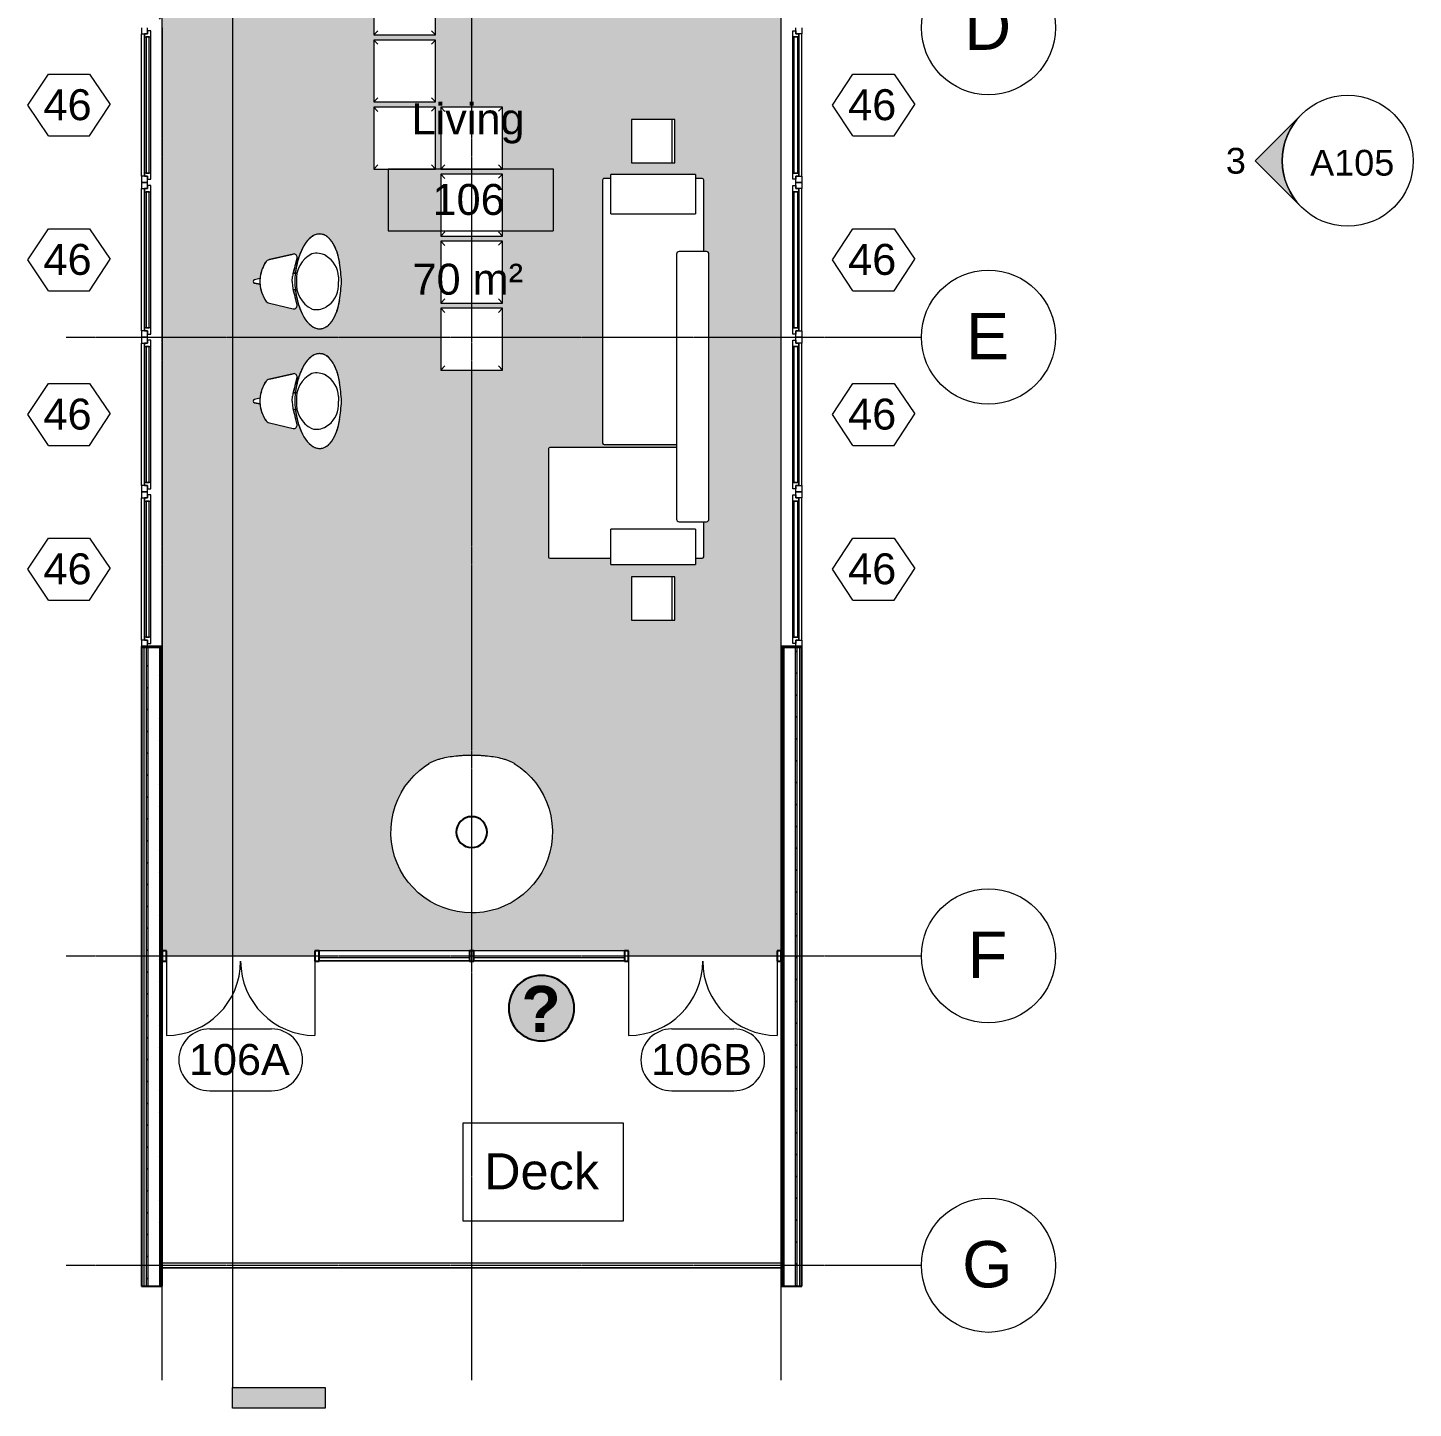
# Model space of a CAD drawing. Header units: millimetres. Extents: x -14653 to 23951, y -19588 to 11008.
# Drawn here: x 5757 to 19190, y -19588 to -6202 of the extents above; entities that cross this region are included whole.
import ezdxf

# ---------------------------------------------------------------- set-up
doc = ezdxf.new("R2010")
doc.units = ezdxf.units.MM
doc.linetypes.add('Grid Line', pattern=[22.225, 12.7, -3.175, 3.175, -3.175])
for name, color, linetype, lineweight in [('A-ANNO-NOTE', 131, 'Continuous', 9), ('A-AREA-IDEN', 2, 'Continuous', 9), ('A-AREA-PATT', 32, 'Continuous', 9), ('A-DOOR', 31, 'Continuous', 9), ('A-DOOR-IDEN', 31, 'Continuous', 9), ('A-FLOR', 192, 'Continuous', 9), ('A-FLOR-HRAL', 11, 'Continuous', 9), ('A-GENM', 13, 'Continuous', 9), ('A-GLAZ', 151, 'Continuous', 9), ('A-GLAZ-CURT', 52, 'Continuous', 9), ('A-GLAZ-CWMG', 51, 'Continuous', 9), ('A-GLAZ-IDEN', 152, 'Continuous', 9), ('A-WALL', 113, 'Continuous', 9), ('A-WALL-PATT', 111, 'Continuous', 25), ('G-ANNO-SYMB', 111, 'Continuous', 9), ('G-ANNO-TEXT', 231, 'Continuous', 9), ('I-FURN', 30, 'Continuous', 9), ('S-GRID', 1, 'Continuous', 9), ('S-GRID-IDEN', 1, 'Continuous', 9)]:
    doc.layers.add(name, color=color, linetype=linetype, lineweight=lineweight)
doc.styles.add('Arial', font='arial.ttf', dxfattribs={"height": 250})
doc.styles.add('Arial_1', font='arial.ttf', dxfattribs={"height": 450})
doc.styles.add('Arial_4', font='arial.ttf', dxfattribs={"height": 300})
doc.styles.add('Arial_5', font='arial.ttf', dxfattribs={"height": 350})
doc.styles.add('Arial_B', font='arialbd.ttf', dxfattribs={"height": 4.464844})
pattern_1 = [(45, (0, 0), (-106.066, 106.066), [])]

# ---------------------------------------------------------------- blocks, each defined once
blk = doc.blocks.new('顶部扶栏类型 - 顶部扶栏_内部_-566601-Level 1')
at = {"layer": 'A-FLOR-HRAL'}
for p, q in [((7062, -18177), (13062, -18177)), ((13062, -18227), (7062, -18227))]:
    blk.add_line(p, q, dxfattribs=at)
blk = doc.blocks.new('顶部扶栏类型 - 顶部扶栏_内部_-V2-Level 1')
at = {"layer": 'A-FLOR-HRAL'}
for p, q in [((7062, -18177), (13062, -18177)), ((7062, -18227), (13062, -18227))]:
    blk.add_line(p, q, dxfattribs=at)
blk = doc.blocks.new('fire place hang - fire place hang-785282-Level 1')
at = {"layer": 'A-GENM', "flags": 128}
for points in [[(0, -783), (-71, -780), (-141, -770), (-210, -754), (-277, -732), (-342, -704), (-404, -671), (-463, -631), (-518, -587), (-569, -538), (-615, -484), (-657, -427), (-692, -366), (-723, -302), (-747, -235), (-765, -167), (-777, -97), (-783, -27), (-782, 44), (-775, 114), (-761, 184), (-741, 252), (-716, 318), (-684, 381), (-647, 441), (-604, 498), (-557, 550), (-505, 598), (-449, 642), (-412, 666)], [(412, 666), (471, 626), (525, 581), (576, 531), (621, 477), (662, 419), (697, 357), (726, 293), (750, 226), (767, 158), (778, 88), (783, 17), (781, -54), (773, -124), (759, -193), (738, -261), (712, -327), (679, -390), (641, -449), (598, -505), (550, -557), (498, -605), (441, -647), (381, -684), (317, -716), (252, -742), (184, -761), (114, -775), (44, -782), (0, -783)]]:
    blk.add_lwpolyline(points, dxfattribs=at)
at = {"layer": 'A-GENM', "lineweight": 25}
for start, end in [(90, 270), (270, 90)]:
    blk.add_arc((0, 0), 150, start, end, dxfattribs=at)
at = {"layer": 'A-GENM'}
for points in [[(0, 744), (-13, 744), (-38, 744), (-76, 743), (-115, 740), (-166, 735), (-228, 727), (-288, 714), (-334, 701), (-366, 689), (-396, 676), (-413, 666), (-421, 660)], [(421, 660), (413, 666), (396, 676), (366, 689), (334, 701), (288, 714), (228, 727), (166, 735), (115, 740), (76, 743), (38, 744), (13, 744), (0, 744)]]:
    blk.add_open_spline(points, degree=3, knots=[0, 0, 0, 0, 0.083333, 0.166667, 0.25, 0.333333, 0.5, 0.666667, 0.75, 0.833333, 0.916667, 1, 1, 1, 1], dxfattribs=at)
blk = doc.blocks.new('Curtain Wall Dbl Glass - Curtain Wall Dbl Glass-910875-Level 1')
at = {"layer": 'A-DOOR', "lineweight": 18}
for p, q in [((-720, -50.8), (-720, -770.8)), ((720, -50.8), (720, -770.8))]:
    blk.add_line(p, q, dxfattribs=at)
at = {"layer": 'A-DOOR'}
for centre, start, end in [((-720, -50.8), 270, 0), ((720, -50.8), 180, 270)]:
    blk.add_arc(centre, 720, start, end, dxfattribs=at)
blk = doc.blocks.new('System Panel - Glazed-909764-Level 1')
at = {"layer": 'A-GLAZ-CURT', "lineweight": 18}
for p, q in [((730, -19.05), (-730, -19.05)), ((-730, -19.05), (-730, -44.45)), ((-730, -44.45), (730, -44.45)), ((730, -44.45), (730, -19.05))]:
    blk.add_line(p, q, dxfattribs=at)
blk = doc.blocks.new('Rectangular Mullion - 64 x 128 rectangular-485517-Level 1')
at = {"layer": 'A-GLAZ-CWMG'}
for p, q in [((10042, -15152), (8582, -15152)), ((10042, -15252), (8582, -15252))]:
    blk.add_line(p, q, dxfattribs=at)
blk = doc.blocks.new('Rectangular Mullion - 64 x 128 rectangular-910882-Level 1')
at = {"layer": 'A-GLAZ-CWMG', "lineweight": 25}
for p, q in [((-40, 50), (0, 50)), ((-40, -50), (-40, 50)), ((0, 50), (0, -50)), ((0, -50), (-40, -50))]:
    blk.add_line(p, q, dxfattribs=at)
blk = doc.blocks.new('Rectangular Mullion - 64 x 128 rectangular-909760-Level 1')
at = {"layer": 'A-GLAZ-CWMG', "lineweight": 25}
for p, q in [((-20, 50), (20, 50)), ((-20, -50), (-20, 50)), ((20, 50), (20, -50)), ((20, -50), (-20, -50))]:
    blk.add_line(p, q, dxfattribs=at)
blk = doc.blocks.new('Seating - Artemis - Lounge chair - Seating - Artemis - Lounge chair-735724-Level 1')
at = {"layer": 'I-FURN'}
for p, q in [((-175, 276), (-184, 271)), ((-175, 276), (-184, 271)), ((-16, 376), (-27, 324)), ((-27, 324), (-16, 376)), ((27, 324), (16, 376)), ((27, 324), (16, 376)), ((184, 271), (175, 276)), ((175, 276), (184, 271)), ((-212, 233), (-265, 1)), ((-212, 233), (-265, 1)), ((265, 1), (212, 233)), ((212, 233), (265, 1)), ((-79, 3), (-78, -19)), ((-78, 4), (-78, -19)), ((0, 12), (-47, 8)), ((0, 12), (47, 8)), ((79, 3), (78, -19)), ((79, -19), (79, 3)), ((-230, -35), (-163, -21)), ((-230, -35), (-163, -21)), ((-125, -11), (-103, -3)), ((-125, -11), (-103, -3)), ((103, -3), (125, -11)), ((125, -11), (103, -3)), ((163, -21), (230, -35)), ((230, -35), (163, -21)), ((-44, -438), (0, -438)), ((44, -438), (0, -438))]:
    blk.add_line(p, q, dxfattribs=at)
for centre, radius, start, end in [((-153, 219), 60, 120.6151, 167), ((-153, 219), 60, 120.6151, 167), ((4, -25), 350, 90.6151, 120.6151), ((4, -25), 350, 95.0118, 120.6151), ((0, 373), 16.1, 12, 168), ((0, 373), 16.1, 12, 168), ((-4, -25), 350, 59.3849, 89.3849), ((-4, -25), 350, 59.3849, 84.9882), ((153, 219), 60, 13, 59.3849), ((153, 219), 60, 13, 59.3849), ((-236, -6), 30, 167, 281.9045), ((-236, -6), 30, 167, 281.9045), ((-26, -233), 242, 95, 108.5212), ((-26, -233), 242, 102.3717, 108.5212), ((26, -233), 242, 71.4788, 85), ((26, -233), 242, 71.4788, 77.3067), ((236, -6), 30, 258.0955, 13), ((236, -6), 30, 258.0955, 13), ((-22, -304), 276, 85.3482, 152.7097), ((-234, 316), 344, 281.9045, 288.5212), ((-234, 316), 344, 281.9045, 288.5212), ((22, -304), 276, 27.2903, 94.6518), ((234, 316), 344, 251.4788, 258.0955), ((234, 316), 344, 251.4788, 258.0955), ((-81, -222), 192, 166.5716, 209.4284), ((81, -222), 192, 330.5716, 13.4284), ((-39, -198), 239, 209.4284, 268.7912), ((39, -198), 239, 271.2088, 330.5716), ((122, 1563), 2033, 261.4462, 266.5538), ((122, 1563), 2033, 261.4462, 266.5538), ((-122, 1563), 2033, 273.4462, 278.5538), ((-122, 1563), 2033, 273.4462, 278.5538)]:
    blk.add_arc(centre, radius, start, end, dxfattribs=at)
for major_axis, start_param, end_param in [((460, 24), 1.545401, 4.284231), ((-460, 24), 1.998954, 4.737785)]:
    blk.add_ellipse((0, -236), major_axis=major_axis, ratio=0.484684, start_param=start_param, end_param=end_param, dxfattribs=at)
for points, knots in [([(-78, -19), (-90, -20), (-114, -24), (-150, -30), (-178, -37), (-201, -43), (-217, -47), (-233, -52), (-249, -58), (-264, -63), (-279, -69), (-294, -75), (-308, -82), (-321, -89), (-334, -95), (-346, -103), (-358, -110), (-370, -118), (-380, -125), (-390, -133), (-400, -141), (-409, -149), (-417, -158), (-424, -166), (-431, -175), (-437, -184), (-442, -192), (-447, -201), (-452, -213), (-459, -234), (-461, -264), (-454, -294), (-443, -313), (-436, -325), (-430, -333), (-423, -341), (-415, -349), (-407, -356), (-398, -364), (-388, -371), (-378, -378), (-367, -385), (-356, -392), (-344, -398), (-331, -404), (-318, -410), (-305, -415), (-291, -420), (-271, -427), (-246, -435), (-214, -442), (-192, -446), (-180, -448)], [0, 0, 0, 0, 0.03125, 0.0625, 0.09375, 0.109375, 0.125, 0.140625, 0.15625, 0.171875, 0.1875, 0.203125, 0.21875, 0.234375, 0.25, 0.265625, 0.28125, 0.296875, 0.3125, 0.328125, 0.34375, 0.359375, 0.375, 0.390625, 0.40625, 0.421875, 0.4375, 0.453125, 0.46875, 0.5, 0.5625, 0.625, 0.65625, 0.671875, 0.6875, 0.703125, 0.71875, 0.734375, 0.75, 0.765625, 0.78125, 0.796875, 0.8125, 0.828125, 0.84375, 0.859375, 0.875, 0.890625, 0.90625, 0.9375, 0.96875, 1, 1, 1, 1]), ([(180, -448), (192, -446), (214, -442), (246, -435), (271, -427), (290, -421), (304, -415), (318, -410), (331, -404), (344, -398), (356, -392), (367, -385), (378, -378), (388, -371), (398, -364), (406, -356), (415, -349), (422, -341), (429, -333), (436, -325), (443, -314), (454, -294), (461, -264), (459, -234), (452, -211), (444, -196), (437, -184), (431, -175), (424, -167), (417, -158), (409, -150), (400, -142), (391, -134), (381, -126), (370, -118), (359, -110), (347, -103), (335, -96), (322, -89), (308, -82), (294, -76), (280, -70), (265, -64), (250, -58), (234, -53), (218, -48), (202, -43), (179, -37), (151, -30), (116, -24), (92, -20), (79, -19)], [0, 0, 0, 0, 0.03125, 0.0625, 0.09375, 0.109375, 0.125, 0.140625, 0.15625, 0.171875, 0.1875, 0.203125, 0.21875, 0.234375, 0.25, 0.265625, 0.28125, 0.296875, 0.3125, 0.328125, 0.34375, 0.375, 0.4375, 0.5, 0.53125, 0.5625, 0.578125, 0.59375, 0.609375, 0.625, 0.640625, 0.65625, 0.671875, 0.6875, 0.703125, 0.71875, 0.734375, 0.75, 0.765625, 0.78125, 0.796875, 0.8125, 0.828125, 0.84375, 0.859375, 0.875, 0.890625, 0.90625, 0.9375, 0.96875, 1, 1, 1, 1])]:
    blk.add_open_spline(points, degree=3, knots=knots, dxfattribs=at)
blk = doc.blocks.new('Single Window - Standard-818872-Level 1')
at = {"layer": 'A-GLAZ', "lineweight": 18}
for p, q in [((-690, 101), (-750, 101)), ((-750, 101), (-750, 41)), ((-750, 41), (-690, 41)), ((-690, 41), (-690, 101)), ((660, 56), (-660, 56)), ((-660, 56), (-660, 26)), ((-660, 26), (660, 26)), ((660, 26), (660, 56)), ((750, 101), (690, 101)), ((690, 101), (690, 41)), ((690, 41), (750, 41))]:
    blk.add_line(p, q, dxfattribs=at)
at = {"layer": 'A-GLAZ'}
for p, q in [((-720, 41), (-720, 11)), ((-690, 41), (-720, 41)), ((-720, 11), (-660, 11)), ((-690, 101), (690, 101)), ((-690, 71), (690, 71)), ((-660, 71), (-690, 71)), ((-690, 71), (-690, 41)), ((660, 71), (-660, 71)), ((-660, 11), (-660, 71)), ((-660, 11), (660, 11)), ((690, 71), (660, 71)), ((660, 71), (660, 11)), ((660, 11), (720, 11)), ((690, 41), (690, 71)), ((720, 41), (690, 41)), ((720, 11), (720, 41))]:
    blk.add_line(p, q, dxfattribs=at)
blk = doc.blocks.new('Single Window - Standard-818873-Level 1')
at = {"layer": 'A-GLAZ', "lineweight": 18}
for p, q in [((-690, 101), (-750, 101)), ((-750, 101), (-750, 41)), ((-750, 41), (-690, 41)), ((-690, 41), (-690, 101)), ((660, 56), (-660, 56)), ((-660, 56), (-660, 26)), ((-660, 26), (660, 26)), ((660, 26), (660, 56)), ((750, 101), (690, 101)), ((690, 101), (690, 41)), ((690, 41), (750, 41)), ((750, 41), (750, 101))]:
    blk.add_line(p, q, dxfattribs=at)
at = {"layer": 'A-GLAZ'}
for p, q in [((-720, 41), (-720, 11)), ((-690, 41), (-720, 41)), ((-720, 11), (-660, 11)), ((-690, 101), (690, 101)), ((-690, 71), (690, 71)), ((-660, 71), (-690, 71)), ((-690, 71), (-690, 41)), ((660, 71), (-660, 71)), ((-660, 11), (-660, 71)), ((-660, 11), (660, 11)), ((690, 71), (660, 71)), ((660, 71), (660, 11)), ((660, 11), (720, 11)), ((690, 41), (690, 71)), ((720, 41), (690, 41)), ((720, 11), (720, 41))]:
    blk.add_line(p, q, dxfattribs=at)
blk = doc.blocks.new('Single Window - Standard-V6-Level 1')
at = {"layer": 'A-GLAZ', "lineweight": 18}
for p, q in [((-690, 101), (-750, 101)), ((-750, 41), (-690, 41)), ((-690, 41), (-690, 101)), ((660, 56), (-660, 56)), ((-660, 56), (-660, 26)), ((-660, 26), (660, 26)), ((660, 26), (660, 56)), ((750, 101), (690, 101)), ((690, 101), (690, 41)), ((690, 41), (750, 41)), ((750, 41), (750, 101))]:
    blk.add_line(p, q, dxfattribs=at)
at = {"layer": 'A-GLAZ'}
for p, q in [((-720, 41), (-720, 11)), ((-690, 41), (-720, 41)), ((-720, 11), (-660, 11)), ((-690, 101), (690, 101)), ((-690, 71), (690, 71)), ((-660, 71), (-690, 71)), ((-690, 71), (-690, 41)), ((660, 71), (-660, 71)), ((-660, 11), (-660, 71)), ((-660, 11), (660, 11)), ((690, 71), (660, 71)), ((660, 71), (660, 11)), ((660, 11), (720, 11)), ((690, 41), (690, 71)), ((720, 41), (690, 41)), ((720, 11), (720, 41))]:
    blk.add_line(p, q, dxfattribs=at)
blk = doc.blocks.new('Single Window - Standard-818874-Level 1')
at = {"layer": 'A-GLAZ', "lineweight": 18}
for p, q in [((-750, -101), (-750, -41)), ((-750, -41), (-690, -41)), ((-690, -101), (-750, -101)), ((-690, -41), (-690, -101)), ((-660, -56), (-660, -26)), ((-660, -26), (660, -26)), ((660, -56), (-660, -56)), ((660, -26), (660, -56)), ((690, -101), (690, -41)), ((690, -41), (750, -41)), ((750, -101), (690, -101))]:
    blk.add_line(p, q, dxfattribs=at)
at = {"layer": 'A-GLAZ'}
for p, q in [((-720, -11), (-660, -11)), ((-720, -41), (-720, -11)), ((-690, -41), (-720, -41)), ((-690, -71), (-690, -41)), ((-690, -71), (690, -71)), ((-660, -71), (-690, -71)), ((-690, -101), (690, -101)), ((-660, -11), (660, -11)), ((-660, -11), (-660, -71)), ((660, -71), (-660, -71)), ((660, -11), (720, -11)), ((660, -71), (660, -11)), ((690, -71), (660, -71)), ((690, -41), (690, -71)), ((720, -41), (690, -41)), ((720, -11), (720, -41))]:
    blk.add_line(p, q, dxfattribs=at)
blk = doc.blocks.new('Single Window - Standard-V7-Level 1')
at = {"layer": 'A-GLAZ', "lineweight": 18}
for p, q in [((-750, -101), (-750, -41)), ((-750, -41), (-690, -41)), ((-690, -101), (-750, -101)), ((-690, -41), (-690, -101)), ((-660, -56), (-660, -26)), ((-660, -26), (660, -26)), ((660, -56), (-660, -56)), ((660, -26), (660, -56)), ((690, -101), (690, -41)), ((690, -41), (750, -41)), ((750, -101), (690, -101)), ((750, -41), (750, -101))]:
    blk.add_line(p, q, dxfattribs=at)
at = {"layer": 'A-GLAZ'}
for p, q in [((-720, -11), (-660, -11)), ((-720, -41), (-720, -11)), ((-690, -41), (-720, -41)), ((-690, -71), (-690, -41)), ((-690, -71), (690, -71)), ((-660, -71), (-690, -71)), ((-690, -101), (690, -101)), ((-660, -11), (660, -11)), ((-660, -11), (-660, -71)), ((660, -71), (-660, -71)), ((660, -11), (720, -11)), ((660, -71), (660, -11)), ((690, -71), (660, -71)), ((690, -41), (690, -71)), ((720, -41), (690, -41)), ((720, -11), (720, -41))]:
    blk.add_line(p, q, dxfattribs=at)
blk = doc.blocks.new('Single Window - Standard-V8-Level 1')
at = {"layer": 'A-GLAZ', "lineweight": 18}
for p, q in [((-750, -41), (-690, -41)), ((-690, -101), (-750, -101)), ((-690, -41), (-690, -101)), ((-660, -56), (-660, -26)), ((-660, -26), (660, -26)), ((660, -56), (-660, -56)), ((660, -26), (660, -56)), ((690, -101), (690, -41)), ((690, -41), (750, -41)), ((750, -101), (690, -101)), ((750, -41), (750, -101))]:
    blk.add_line(p, q, dxfattribs=at)
at = {"layer": 'A-GLAZ'}
for p, q in [((-720, -11), (-660, -11)), ((-720, -41), (-720, -11)), ((-690, -41), (-720, -41)), ((-690, -71), (-690, -41)), ((-690, -71), (690, -71)), ((-660, -71), (-690, -71)), ((-690, -101), (690, -101)), ((-660, -11), (660, -11)), ((-660, -11), (-660, -71)), ((660, -71), (-660, -71)), ((660, -11), (720, -11)), ((660, -71), (660, -11)), ((690, -71), (660, -71)), ((690, -41), (690, -71)), ((720, -41), (690, -41)), ((720, -11), (720, -41))]:
    blk.add_line(p, q, dxfattribs=at)
blk = doc.blocks.new('Rectangular Mullion - 64 x 128 rectangular-910876-Level 1')
at = {"layer": 'A-GLAZ-CWMG', "lineweight": 25}
for p, q in [((0, 50), (-40, 50)), ((-40, 50), (-40, -50)), ((0, -50), (0, 50)), ((-40, -50), (0, -50))]:
    blk.add_line(p, q, dxfattribs=at)
blk = doc.blocks.new('Seat - Single with Island - Model with Island-983517-Level 1')
at = {"layer": 'I-FURN'}
for p, q in [((-1664, 1542), (-1664, 950)), ((-606, 1557), (-1649, 1557)), ((-592, 313), (-592, 1542)), ((-1725, 950), (-1725, 131)), ((-1725, 950), (-1690, 950)), ((-1690, 950), (-1416, 950)), ((-1416, 950), (-1381, 950)), ((-1381, 131), (-1381, 950)), ((-562, 1016), (-562, 313)), ((2003, 1031), (-547, 1031)), ((1674, 950), (1674, 131)), ((1674, 950), (1709, 950)), ((1709, 950), (2023, 950)), ((2018, 950), (2018, 1016)), ((2023, 950), (2058, 950)), ((2058, 131), (2058, 950)), ((-1310, 289), (-1310, 25)), ((1285, 313), (-1285, 313)), ((1310, 25), (1310, 289)), ((-1690, 131), (-1725, 131)), ((-1416, 131), (-1690, 131)), ((-1664, 131), (-1664, 65)), ((-1649, 50), (-1310, 50)), ((-1381, 131), (-1416, 131)), ((-1285, 0), (1285, 0)), ((1310, 50), (2003, 50)), ((1709, 131), (1674, 131)), ((2023, 131), (1709, 131)), ((2018, 65), (2018, 131)), ((2058, 131), (2023, 131))]:
    blk.add_line(p, q, dxfattribs=at)
for centre, radius, start, end in [((-1649, 1542), 14.7, 90, 180), ((-606, 1542), 14.7, 0, 90), ((-547, 1016), 14.7, 90, 180), ((2003, 1016), 14.7, 360, 90), ((-1285, 289), 24.7, 90, 180), ((1285, 289), 24.7, 360, 90), ((-1649, 65), 14.7, 180, 270), ((-1285, 25), 24.7, 180, 270), ((1285, 25), 24.7, 270, 360), ((2003, 65), 14.7, 270, 360)]:
    blk.add_arc(centre, radius, start, end, dxfattribs=at)
blk = doc.blocks.new('Sofa - Ottoman - W600XD600-982743-Level 1')
at = {"layer": 'I-FURN'}
for p, q in [((-300, 300), (-300, -300)), ((300, 300), (-300, 300)), ((-300, 300), (-260, 259)), ((260, 260), (300, 300)), ((300, -300), (300, 300)), ((-260, -260), (-300, -300)), ((260, -260), (300, -300)), ((-300, -300), (300, -300))]:
    blk.add_line(p, q, dxfattribs=at)
blk = doc.blocks.new('Sofa - Ottoman - W600XD600 2-983518-Level 1')
at = {"layer": 'I-FURN'}
for p, q in [((-300, 300), (-300, -300)), ((300, 300), (-300, 300)), ((-300, 300), (-260, 259)), ((260, 260), (300, 300)), ((300, -300), (300, 300)), ((-260, -260), (-300, -300)), ((260, -260), (300, -300)), ((-300, -300), (300, -300))]:
    blk.add_line(p, q, dxfattribs=at)
blk = doc.blocks.new('Side Table 2 _2_ - Side Table 2 _2_-997883-Level 1')
at = {"layer": 'I-FURN'}
for p, q in [((264.8, 295.2), (-155.2, 295.2)), ((-155.2, 295.2), (-155.2, -124.8)), ((234.8, 295.2), (234.8, -124.8)), ((264.8, -124.8), (264.8, 295.2)), ((-155.2, -124.8), (264.8, -124.8))]:
    blk.add_line(p, q, dxfattribs=at)
blk = doc.blocks.new('立面 - Filled Arrow-125290-Level 1')
at = {"layer": 'G-ANNO-SYMB'}
blk.add_circle((0, 0), 6.35, dxfattribs=at)
blk = doc.blocks.new('立面 - Filled Arrow-128304-Level 1')
at = {"layer": 'G-ANNO-SYMB'}
h = blk.add_hatch(color=256, dxfattribs=at)
edge = h.paths.add_edge_path(flags=0)
edge.add_line((0, 8.98), (4.49, 4.49))
edge.add_arc((0, 0), 6.35, 45, 135)
edge.add_line((-4.49, 4.49), (0, 8.98))
for p, q in [((0, 8.98), (-4.49, 4.49)), ((0, 8.98), (-4.49, 4.49)), ((4.49, 4.49), (0, 8.98)), ((4.49, 4.49), (0, 8.98))]:
    blk.add_line(p, q, dxfattribs=at)
blk.add_arc((0, 0), 6.35, 45, 135, dxfattribs=at)
blk = doc.blocks.new('剖面 - M_Section Tail - Filled-28045-Level 1')
at = {"layer": 'G-ANNO-SYMB'}
blk.add_hatch(color=256, dxfattribs=at).paths.add_polyline_path([(0, 9), (0, 0), (-2, 0), (-2, 9)], flags=0)
for p, q in [((0, 9), (-2, 9)), ((-2, 9), (-2, 0)), ((0, 0), (0, 9)), ((-2, 0), (0, 0))]:
    blk.add_line(p, q, dxfattribs=at)
blk = doc.blocks.new('轴网 - M_Grid Head - Circle-24584-Level 1')
at = {"layer": 'S-GRID-IDEN'}
blk.add_circle((0, 0), 6.5, dxfattribs=at)
blk = doc.blocks.new('M_Room Tag - Room Tag With Area-857186-Level 1')
at = {"layer": 'A-AREA-IDEN'}
for p, q in [((-8, 3), (-8, -3)), ((-8, 3), (8, 3)), ((8, 3), (8, -3)), ((-8, -3), (8, -3))]:
    blk.add_line(p, q, dxfattribs=at)
blk = doc.blocks.new('M_Window Tag - M_Window Tag-859086-Level 1')
at = {"layer": 'A-GLAZ-IDEN'}
for p, q in [((-4, 0), (-2, 3)), ((-2, 3), (2, 3)), ((2, 3), (4, 0.05)), ((-2, -3), (-4, 0)), ((2, -3), (4, 0.05)), ((-2, -3), (2, -3))]:
    blk.add_line(p, q, dxfattribs=at)
blk = doc.blocks.new('M_Door Tag - M_Door Tag-862910-Level 1')
at = {"layer": 'A-DOOR-IDEN'}
for p, q in [((-3, 3), (3, 3)), ((-3, -3), (3, -3))]:
    blk.add_line(p, q, dxfattribs=at)
for centre, start, end in [((-3, 0), 90, 270), ((3, 0), 270, 90)]:
    blk.add_arc(centre, 3, start, end, dxfattribs=at)
blk = doc.blocks.new('Help Button - Select for Help Link-961908-Level 1')
at = {"layer": 'A-ANNO-NOTE'}
h = blk.add_hatch(color=256, dxfattribs=at)
edge = h.paths.add_edge_path(flags=0)
edge.add_arc((0, 0), 3.17, 0, 180)
edge.add_arc((0, 0), 3.17, 180, 360)
at = {"layer": 'A-ANNO-NOTE', "lineweight": 25}
for start, end in [(360, 180), (180, 360)]:
    blk.add_arc((0, 0), 3.18, start, end, dxfattribs=at)
at = {"layer": 'A-ANNO-NOTE', "insert": (-1.94, 2.16), "char_height": 4.4648, "width": 4.5696, "attachment_point": 1, "style": 'Arial_B'}
blk.add_mtext('\\fArial|b1|i0|c134|p34|;?', dxfattribs=at)

msp = doc.modelspace()

# ---------------------------------------------------------------- hatches: boundary and pattern name
at = {"layer": 'A-AREA-PATT'}
h = msp.add_hatch(color=71, dxfattribs=at)
h.paths.add_polyline_path([(11768.4, -15201.6), (13021.9, -15201.6), (13021.9, -15151.6), (13061.9, -15151.6), (13061.9, -3481.6), (7061.9, -3481.6), (7061.9, -15151.6), (7101.9, -15151.6), (7101.9, -15201.6), (8541.9, -15201.6), (8541.9, -15151.6), (11581.9, -15151.6), (11581.9, -15201.6)], flags=0)
h.paths.add_polyline_path([(10061.9, -14784.6), (9967.8, -14778.6), (9897.4, -14766.1), (9866, -14759.6), (9789.8, -14734.7), (9730.1, -14710.1), (9643.4, -14662.8), (9551.5, -14595), (9495.2, -14541.5), (9441.7, -14478.9), (9395.8, -14412.7), (9355.9, -14339.9), (9311.2, -14223.1), (9293, -14146.6), (9282.7, -14077.8), (9279, -14015.1), (9281.7, -13936.1), (9293.2, -13854), (9316.4, -13762.2), (9351.1, -13675.6), (9360.9, -13652.9), (9391.8, -13599), (9424.6, -13547.4), (9466.7, -13493.4), (9516.8, -13439.6), (9577.1, -13387.3), (9640.8, -13341.6), (9676.2, -13321.9), (9696.4, -13312.8), (9728.6, -13301.2), (9784.6, -13286), (9817.2, -13279.1), (9846.1, -13273.9), (9887.3, -13267.9), (9947.2, -13261.7), (10023.6, -13257.7), (10100.3, -13257.7), (10176.7, -13261.7), (10252.5, -13269.9), (10289.5, -13275.7), (10352.5, -13289.2), (10370.8, -13294.1), (10409.5, -13306.3), (10431.5, -13314.6), (10457.2, -13326.3), (10490.6, -13346.9), (10538.8, -13381.4), (10574.6, -13410.6), (10605.4, -13439.2), (10635.7, -13469.4), (10681.3, -13523.1), (10689.9, -13534.6), (10761.6, -13650.8), (10789.7, -13713.8), (10814, -13785.8), (10834.8, -13877.6), (10843.6, -13960.5), (10844.8, -14004.1), (10841.3, -14078.1), (10830.6, -14149.8), (10811.7, -14225.6), (10784.5, -14302.6), (10746.2, -14381.9), (10698.2, -14457.2), (10655, -14512.6), (10585.1, -14584.1), (10519, -14636.5), (10494.4, -14653.9), (10453.9, -14678.2), (10413.2, -14701.5), (10354.7, -14726.6), (10319.5, -14740.9), (10248.4, -14761.7), (10184.9, -14774.9), (10127.5, -14779.9), (10067.9, -14784.1)], flags=0)
h.paths.add_polyline_path([(11611.2, -11946.6), (11611.2, -11526.6), (12031.2, -11526.6), (12031.2, -11946.6), (11768.4, -11946.6)], flags=0)
h.paths.add_polyline_path([(12031.2, -11406.3), (11411.8, -11406.3), (11411.8, -11345.7), (10819.9, -11345.7), (10812.6, -11343.7), (10807.2, -11338.3), (10805.2, -11331), (10805.2, -10287.9), (10807.2, -10280.6), (10812.6, -10275.2), (10819.9, -10273.2), (12048.6, -10273.2), (12048.6, -10243.1), (11345.5, -10243.1), (11338.2, -10241.1), (11335.1, -10238.8), (11331.3, -10232.2), (11330.8, -10228.4), (11331.3, -7674.4), (11332.8, -7670.9), (11338.2, -7665.5), (11345.5, -7663.5), (11411.8, -7663.5), (11411.8, -7623.2), (12230.5, -7623.2), (12230.5, -7663.5), (12300.6, -7664), (12307.2, -7667.8), (12311, -7674.4), (12311.5, -7678.2), (12311.5, -8371.7), (12343.6, -8372.5), (12349.6, -8375), (12354.7, -8378.9), (12358.6, -8384), (12361.1, -8390), (12361.9, -8396.4), (12361.1, -10973.2), (12358.6, -10979.2), (12354.7, -10984.3), (12349.6, -10988.2), (12343.6, -10990.7), (12337.2, -10991.5), (12311.5, -10991.5), (12311.5, -11331), (12309.5, -11338.3), (12307.2, -11341.3), (12300.6, -11345.2), (12296.8, -11345.7), (12230.5, -11345.7), (12230.5, -11406.3), (12062.6, -11406.3)], flags=0)
h.paths.add_polyline_path([(8597.2, -10280.9), (8561.3, -10278.3), (8525.6, -10263.9), (8491, -10238.2), (8458.5, -10201.7), (8428.7, -10155.5), (8402.6, -10100.7), (8380.7, -10038.7), (8363.7, -9971.1), (8351.9, -9899.7), (8329.7, -9899.8), (8336.6, -9924.7), (8349.7, -9965.7), (8354.4, -9985), (8369, -10058.8), (8367.7, -10066.2), (8363.7, -10074.3), (8360, -10078.9), (8351.9, -10084.4), (8343.9, -10086.9), (8336.6, -10087.2), (8329.7, -10086.2), (8100.6, -10033.3), (8089.1, -10029.4), (8078.7, -10023.2), (8069.7, -10015.1), (8057, -9996.1), (8033.9, -9949.4), (8017.9, -9899.7), (8009.5, -9848.4), (7953.6, -9836), (7947.6, -9830.9), (7944.7, -9823.6), (7945.7, -9815.8), (7950.2, -9809.3), (7957.3, -9805.9), (8009.5, -9794.8), (8018.3, -9742.2), (8033.9, -9693.7), (8062.5, -9637.8), (8069.7, -9628.1), (8078.7, -9619.9), (8089.1, -9613.8), (8100.6, -9609.9), (8339.7, -9555.7), (8349.7, -9557.9), (8354.4, -9559.9), (8360, -9564.2), (8364.7, -9570.1), (8368.4, -9580.7), (8369, -9584.4), (8368.4, -9591.8), (8349.7, -9677.5), (8330, -9742.2), (8352.1, -9742.2), (8367.1, -9658.2), (8381, -9603.5), (8402.9, -9541.6), (8429.1, -9487), (8458.9, -9441), (8491.4, -9404.7), (8526, -9379.1), (8561.7, -9364.8), (8597.5, -9362.3), (8632.6, -9371.5), (8666.1, -9392.3), (8697.1, -9424.1), (8724.8, -9466.1), (8748.5, -9517.2), (8767.6, -9576.2), (8781.6, -9641.4), (8793.9, -9742.2), (8800.5, -9821.6), (8793, -9911.9), (8781.6, -10001.8), (8767.5, -10067.1), (8748.4, -10126.1), (8724.7, -10177.2), (8696.9, -10219.2), (8665.9, -10251), (8632.4, -10271.8), (8607.3, -10278.3)], flags=0)
h.paths.add_polyline_path([(9761.9, -9521.6), (9761.9, -8921.6), (10361.9, -8921.6), (10361.9, -9521.6)], flags=0)
h.paths.add_polyline_path([(8597.2, -9120.9), (8561.3, -9118.3), (8525.6, -9103.9), (8491, -9078.2), (8458.5, -9041.7), (8428.7, -8995.5), (8402.6, -8940.7), (8380.7, -8878.7), (8363.7, -8811.1), (8351.9, -8739.7), (8329.7, -8739.8), (8336.6, -8764.7), (8351, -8811.1), (8354.4, -8825), (8369, -8898.8), (8367.7, -8906.2), (8363.7, -8914.3), (8360, -8918.9), (8351.9, -8924.4), (8343.9, -8926.9), (8336.6, -8927.2), (8329.7, -8926.2), (8100.6, -8873.3), (8089.1, -8869.4), (8078.7, -8863.2), (8069.7, -8855.1), (8057, -8836.1), (8033.9, -8789.4), (8017.9, -8739.7), (8009.5, -8688.4), (7953.6, -8676), (7947.6, -8670.9), (7944.7, -8663.6), (7945.7, -8655.8), (7950.2, -8649.3), (7957.3, -8645.9), (8009.5, -8634.8), (8018.3, -8582.2), (8033.9, -8533.7), (8062.5, -8477.8), (8069.7, -8468.1), (8078.7, -8459.9), (8089.1, -8453.8), (8100.6, -8449.9), (8339.7, -8395.7), (8349.7, -8397.9), (8354.4, -8399.9), (8360, -8404.2), (8364.7, -8410.1), (8368.4, -8420.7), (8369, -8424.4), (8368.4, -8431.8), (8349.7, -8517.5), (8330, -8582.2), (8352.1, -8582.2), (8367.1, -8498.2), (8381, -8443.5), (8402.9, -8381.6), (8429.1, -8327), (8458.9, -8281), (8491.4, -8244.7), (8526, -8219.1), (8561.7, -8204.8), (8597.5, -8202.3), (8632.6, -8211.5), (8666.1, -8232.3), (8697.1, -8264.1), (8724.8, -8306.1), (8748.5, -8357.2), (8767.6, -8416.2), (8781.6, -8481.4), (8793.9, -8582.2), (8800.5, -8661.6), (8793, -8751.9), (8781.6, -8841.8), (8767.5, -8907.1), (8748.4, -8966.1), (8724.7, -9017.2), (8696.9, -9059.2), (8665.9, -9091), (8632.4, -9111.8), (8607.3, -9118.3)], flags=0)
h.paths.add_polyline_path([(10361.9, -8871.6), (9761.9, -8871.6), (9761.9, -8271.6), (10361.9, -8271.6)], flags=0)
h.paths.add_polyline_path([(10361.9, -8221.6), (9761.9, -8221.6), (9761.9, -7621.6), (10361.9, -7621.6), (10361.9, -7867.6)], flags=0)
h.paths.add_polyline_path([(10361.9, -7571.6), (9761.9, -7571.6), (9761.9, -6971.6), (10361.9, -6971.6)], flags=0)
h.paths.add_polyline_path([(9594.2, -7571.6), (9111.9, -7571.6), (9111.9, -6971.6), (9711.9, -6971.6), (9711.9, -7571.6)], flags=0)
h.paths.add_polyline_path([(11768.4, -7511.6), (11611.9, -7511.6), (11611.9, -7091.6), (12031.9, -7091.6), (12031.9, -7511.6)], flags=0)
h.paths.add_polyline_path([(9594.2, -6921.6), (9111.9, -6921.6), (9111.9, -6321.6), (9711.9, -6321.6), (9711.9, -6921.6)], flags=0)
h.paths.add_polyline_path([(9173.7, -6271.6), (9111.9, -6271.6), (9111.9, -5671.6), (9711.9, -5671.6), (9711.9, -6271.6), (9278, -6271.6)], flags=0)
h.paths.add_polyline_path([(8235.3, -3971.6), (8085.9, -3970.8), (8085.9, -3951.6), (7790.9, -3951.6), (7790.9, -3551.6), (9290.9, -3551.6), (9290.9, -3951.6), (8995.9, -3951.6), (8995.9, -3971.6), (8845.9, -3970.8), (8845.9, -3951.6), (8615.9, -3951.6), (8615.9, -3971.6), (8465.9, -3970.8), (8465.9, -3951.6), (8235.9, -3951.6), (8235.9, -3971.6)], flags=0)
at = {"layer": 'A-WALL-PATT', "lineweight": 9}
h = msp.add_hatch(dxfattribs=at)
h.set_pattern_fill('FP1_1', color=256, style=0, pattern_type=2)
h.set_pattern_definition(pattern_1)
h.paths.add_polyline_path([(13089.9, -18403.6), (13089.9, -12214.6), (13074.9, -12214.6), (13074.9, -18403.6)], flags=0)
h.paths.add_polyline_path([(13074.9, -6188.6), (13089.9, -6188.6), (13089.9, 1418.4), (13074.9, 1418.4), (13074.9, -4606.9)], flags=0)
h = msp.add_hatch(dxfattribs=at)
h.set_pattern_fill('FP1_1', color=256, style=0, pattern_type=2)
h.set_pattern_definition(pattern_1)
h.paths.add_polyline_path([(13216.9, -18403.6), (13216.9, -12214.6), (13201.9, -12214.6), (13201.9, -18403.6)], flags=0)
h.paths.add_polyline_path([(13201.9, -6188.6), (13216.9, -6188.6), (13216.9, 1418.4), (13201.9, 1418.4), (13201.9, -4606.9)], flags=0)
h = msp.add_hatch(dxfattribs=at)
h.set_pattern_fill('FP1_1', color=256, style=0, pattern_type=2)
h.set_pattern_definition(pattern_1)
h.paths.add_polyline_path([(6921.9, -18403.6), (6921.9, -12214.6), (6906.9, -12214.6), (6906.9, -18403.6)], flags=0)
h.paths.add_polyline_path([(6906.9, -6188.6), (6921.9, -6188.6), (6921.9, -3201.6), (6906.9, -3201.6), (6906.9, -4606.9)], flags=0)
h = msp.add_hatch(dxfattribs=at)
h.set_pattern_fill('FP1_1', color=256, style=0, pattern_type=2)
h.set_pattern_definition(pattern_1)
h.paths.add_polyline_path([(7048.9, -18403.6), (7048.9, -12214.6), (7033.9, -12214.6), (7033.9, -18403.6)], flags=0)
h.paths.add_polyline_path([(7033.9, -6188.6), (7048.9, -6188.6), (7048.9, -3201.6), (7033.9, -3201.6), (7033.9, -4606.9)], flags=0)

# ---------------------------------------------------------------- linework, layer by layer
at = {"layer": 'A-FLOR'}
for p, q in [((7061.9, -6201.6), (7061.9, -12201.6)), ((7101.9, -15201.6), (8541.9, -15201.6)), ((11581.9, -15201.6), (13021.9, -15201.6))]:
    msp.add_line(p, q, dxfattribs=at)
at = {"layer": 'A-WALL'}
for p, q in [((13061.9, -12201.6), (13061.9, -6201.6)), ((7048.9, -12214.6), (6859.9, -12214.6)), ((6881.9, -12214.6), (6881.9, -18403.6)), ((6906.9, -12214.6), (6906.9, -18403.6)), ((6921.9, -12214.6), (6921.9, -18403.6)), ((7033.9, -12214.6), (7033.9, -18403.6)), ((7048.9, -18403.6), (7048.9, -12214.6)), ((13074.9, -12214.6), (13074.9, -18403.6)), ((13263.9, -12214.6), (13074.9, -12214.6)), ((13089.9, -18403.6), (13089.9, -12214.6)), ((13201.9, -18403.6), (13201.9, -12214.6)), ((13216.9, -18403.6), (13216.9, -12214.6)), ((13241.9, -18403.6), (13241.9, -12214.6))]:
    msp.add_line(p, q, dxfattribs=at)
at = {"layer": 'A-WALL', "lineweight": 25}
for p, q in [((6859.9, -12201.6), (6859.9, -18403.6)), ((7061.9, -12201.6), (6859.9, -12201.6)), ((7061.9, -18403.6), (7061.9, -12201.6)), ((13061.9, -12201.6), (13061.9, -18403.6)), ((13263.9, -12201.6), (13061.9, -12201.6)), ((13263.9, -18403.6), (13263.9, -12201.6)), ((6859.9, -18403.6), (7061.9, -18403.6)), ((13061.9, -18403.6), (13263.9, -18403.6))]:
    msp.add_line(p, q, dxfattribs=at)
at = {"layer": 'G-ANNO-SYMB'}
msp.add_line((7742.4, -4058.8), (7742.4, -19388), dxfattribs=at)
at = {"layer": 'G-ANNO-TEXT', "color": 7, "flags": 128}
msp.add_lwpolyline([(9979, -16818.9), (11529.4, -16818.9), (11529.4, -17774.3), (9979, -17774.3)], close=True, dxfattribs=at)
at = {"layer": 'S-GRID', "linetype": 'Grid Line'}
for p, q in [((7061.9, -19313.8), (7061.9, 7776.6)), ((10061.9, -19313.8), (10061.9, 7776.6)), ((13061.9, -19313.8), (13061.9, 7776.6)), ((6130.5, -9201.6), (14421.2, -9201.6)), ((6130.5, -15201.6), (14421.2, -15201.6)), ((6130.5, -18201.6), (14421.2, -18201.6))]:
    msp.add_line(p, q, dxfattribs=at)

# ---------------------------------------------------------------- block references
at = {"layer": 'A-ANNO-NOTE', "xscale": 100, "yscale": 100, "zscale": 100}
msp.add_blockref('Help Button - Select for Help Link-961908-Level 1', (10738.4, -15708.2), dxfattribs=at)
at = {"layer": 'A-AREA-IDEN', "xscale": 99.99999999999993, "yscale": 99.99999999999993, "zscale": 99.99999999999993}
msp.add_blockref('M_Room Tag - Room Tag With Area-857186-Level 1', (10051.4, -7871.3), dxfattribs=at)
at = {"layer": 'A-DOOR'}
for p in [(7821.9, -15201.6), (12301.9, -15201.6)]:
    msp.add_blockref('Curtain Wall Dbl Glass - Curtain Wall Dbl Glass-910875-Level 1', p, dxfattribs=at)
at = {"layer": 'A-DOOR-IDEN', "xscale": 99.99999999999993, "yscale": 99.99999999999993, "zscale": 99.99999999999993}
for p in [(7821.9, -16209.7), (12301.9, -16209.7)]:
    msp.add_blockref('M_Door Tag - M_Door Tag-862910-Level 1', p, dxfattribs=at)
at = {"layer": 'A-FLOR-HRAL'}
for name in ['顶部扶栏类型 - 顶部扶栏_内部_-566601-Level 1', '顶部扶栏类型 - 顶部扶栏_内部_-V2-Level 1']:
    msp.add_blockref(name, (0, 0), dxfattribs=at)
at = {"layer": 'A-GENM'}
msp.add_blockref('fire place hang - fire place hang-785282-Level 1', (10061.9, -14001.6), dxfattribs=at)
at = {"layer": 'A-GLAZ'}
for name, p, rotation in [('Single Window - Standard-818872-Level 1', (6960.9, -6951.6), 89.99999999999991), ('Single Window - Standard-818874-Level 1', (13162.9, -6951.6), 90.0000000000001), ('Single Window - Standard-818873-Level 1', (6960.9, -8451.6), 89.99999999999991), ('Single Window - Standard-V7-Level 1', (13162.9, -8451.6), 90.0000000000001), ('Single Window - Standard-818873-Level 1', (6960.9, -9951.6), 89.99999999999991), ('Single Window - Standard-V7-Level 1', (13162.9, -9951.6), 90.0000000000001), ('Single Window - Standard-V6-Level 1', (6960.9, -11451.6), 89.99999999999991), ('Single Window - Standard-V8-Level 1', (13162.9, -11451.6), 90.0000000000001)]:
    msp.add_blockref(name, p, dxfattribs=dict(at, rotation=rotation))
at = {"layer": 'A-GLAZ-CURT'}
for p in [(9311.9, -15201.6), (10811.9, -15201.6)]:
    msp.add_blockref('System Panel - Glazed-909764-Level 1', p, dxfattribs=at)
at = {"layer": 'A-GLAZ-CWMG', "rotation": 180}
msp.add_blockref('Rectangular Mullion - 64 x 128 rectangular-910876-Level 1', (7061.9, -15201.6), dxfattribs=at)
at = {"layer": 'A-GLAZ-CWMG', "extrusion": (0, 0, -1), "rotation": 180}
for name, p in [('Rectangular Mullion - 64 x 128 rectangular-909760-Level 1', (-8561.9, -15201.6)), ('Rectangular Mullion - 64 x 128 rectangular-909760-Level 1', (-10061.9, -15201.6)), ('Rectangular Mullion - 64 x 128 rectangular-909760-Level 1', (-11561.9, -15201.6)), ('Rectangular Mullion - 64 x 128 rectangular-910882-Level 1', (-13061.9, -15201.6))]:
    msp.add_blockref(name, p, dxfattribs=at)
at = {"layer": 'A-GLAZ-CWMG'}
for p in [(0, 0), (1500, 0)]:
    msp.add_blockref('Rectangular Mullion - 64 x 128 rectangular-485517-Level 1', p, dxfattribs=at)
at = {"layer": 'A-GLAZ-IDEN', "xscale": 99.99999999999993, "yscale": 99.99999999999993, "zscale": 99.99999999999993}
for p in [(6157.5, -6951.6), (13958.4, -6951.6), (6157.5, -8451.6), (13958.4, -8451.6), (6157.5, -9951.6), (13958.4, -9951.6), (6157.5, -11451.6), (13958.4, -11451.6)]:
    msp.add_blockref('M_Window Tag - M_Window Tag-859086-Level 1', p, dxfattribs=at)
at = {"layer": 'G-ANNO-SYMB', "xscale": 99.99999999999993, "yscale": 99.99999999999993, "zscale": 99.99999999999993}
msp.add_blockref('立面 - Filled Arrow-125290-Level 1', (18555.4, -7491.6), dxfattribs=at)
at = {"layer": 'G-ANNO-SYMB', "xscale": 99.99999999999993, "yscale": 99.99999999999993, "zscale": 99.99999999999993, "rotation": 90}
msp.add_blockref('立面 - Filled Arrow-128304-Level 1', (18555.4, -7491.6), dxfattribs=at)
at = {"layer": 'G-ANNO-SYMB', "extrusion": (0, 0, -1), "xscale": 99.99999999999993, "yscale": 99.99999999999993, "zscale": 99.99999999999993, "rotation": 90.00000000000053}
msp.add_blockref('剖面 - M_Section Tail - Filled-28045-Level 1', (-7742.4, -19388), dxfattribs=at)
at = {"layer": 'I-FURN'}
for name, p in [('Sofa - Ottoman - W600XD600-982743-Level 1', (9411.9, -5971.6)), ('Sofa - Ottoman - W600XD600 2-983518-Level 1', (9411.9, -6621.6)), ('Sofa - Ottoman - W600XD600-982743-Level 1', (9411.9, -7271.6)), ('Sofa - Ottoman - W600XD600-982743-Level 1', (10061.9, -7271.6)), ('Side Table 2 _2_ - Side Table 2 _2_-997883-Level 1', (11767.1, -7386.8)), ('Sofa - Ottoman - W600XD600-982743-Level 1', (10061.9, -7921.6)), ('Sofa - Ottoman - W600XD600 2-983518-Level 1', (10061.9, -8571.6)), ('Sofa - Ottoman - W600XD600-982743-Level 1', (10061.9, -9221.6)), ('Side Table 2 _2_ - Side Table 2 _2_-997883-Level 1', (11766.4, -11821.8))]:
    msp.add_blockref(name, p, dxfattribs=at)
at = {"layer": 'I-FURN', "rotation": 89.99999999999991}
for name, p in [('Seat - Single with Island - Model with Island-983517-Level 1', (12361.9, -9681.6)), ('Seating - Artemis - Lounge chair - Seating - Artemis - Lounge chair-735724-Level 1', (8333.2, -8661.6)), ('Seating - Artemis - Lounge chair - Seating - Artemis - Lounge chair-735724-Level 1', (8333.2, -9821.6))]:
    msp.add_blockref(name, p, dxfattribs=at)
at = {"layer": 'S-GRID-IDEN', "xscale": 99.99999999999993, "yscale": 99.99999999999993, "zscale": 99.99999999999993, "rotation": 269.9999999999994}
for p in [(15071.2, -6201.6), (15071.2, -9201.6), (15071.2, -15201.6), (15071.2, -18201.6)]:
    msp.add_blockref('轴网 - M_Grid Head - Circle-24584-Level 1', p, dxfattribs=at)

# ---------------------------------------------------------------- texts
at = {"layer": 'A-AREA-IDEN', "char_height": 300, "attachment_point": 1, "style": 'Arial_4'}
for s, insert, width in [('Living', (9478.9, -6935.3), 1354.852), ('106', (9682.3, -7716.9), 865.822), ('70 m²', (9488.4, -8490), 1330.801)]:
    msp.add_mtext(s, dxfattribs=dict(at, insert=insert, width=width))
at = {"layer": 'A-DOOR-IDEN', "char_height": 300, "width": 1210.548, "attachment_point": 1, "style": 'Arial_4'}
for s, insert in [('106A', (7320.1, -16055.8)), ('106B', (11800.1, -16055.8))]:
    msp.add_mtext(s, dxfattribs=dict(at, insert=insert))
at = {"layer": 'A-GLAZ-IDEN', "char_height": 300, "width": 577.215, "attachment_point": 1, "style": 'Arial_4'}
for insert in [(5910.6, -6798.1), (13711.6, -6798.1), (5910.6, -8298.1), (13711.6, -8298.1), (5910.6, -9798.1), (13711.6, -9798.1), (5910.6, -11298.1), (13711.6, -11298.1)]:
    msp.add_mtext('46', dxfattribs=dict(at, insert=insert))
at = {"layer": 'G-ANNO-SYMB', "char_height": 250, "attachment_point": 1, "style": 'Arial'}
for s, insert, width in [('\\fArial|b0|i0|c134|p34|;3', (17373.1, -7366.8), 232.489), ('A105', (18190.7, -7385.9), 978.059)]:
    msp.add_mtext(s, dxfattribs=dict(at, insert=insert, width=width))
at = {"layer": 'G-ANNO-TEXT', "color": 7, "insert": (10182.2, -17115.2), "char_height": 350, "width": 1378.902, "attachment_point": 1, "style": 'Arial_5'}
msp.add_mtext('Deck', dxfattribs=at)
at = {"layer": 'S-GRID-IDEN', "char_height": 450, "attachment_point": 1, "style": 'Arial_1'}
for s, insert, width in [('\\fArial|b0|i0|c134|p34|;D', (14837.1, -5966.3), 553.164), ('\\fArial|b0|i0|c134|p34|;E', (14853.6, -8966.3), 513.08), ('\\fArial|b0|i0|c134|p34|;F', (14870.1, -14966.3), 472.996), ('\\fArial|b0|i0|c134|p34|;G', (14817.1, -17966.3), 601.266)]:
    msp.add_mtext(s, dxfattribs=dict(at, insert=insert, width=width))

doc.saveas('drawing.dxf')
